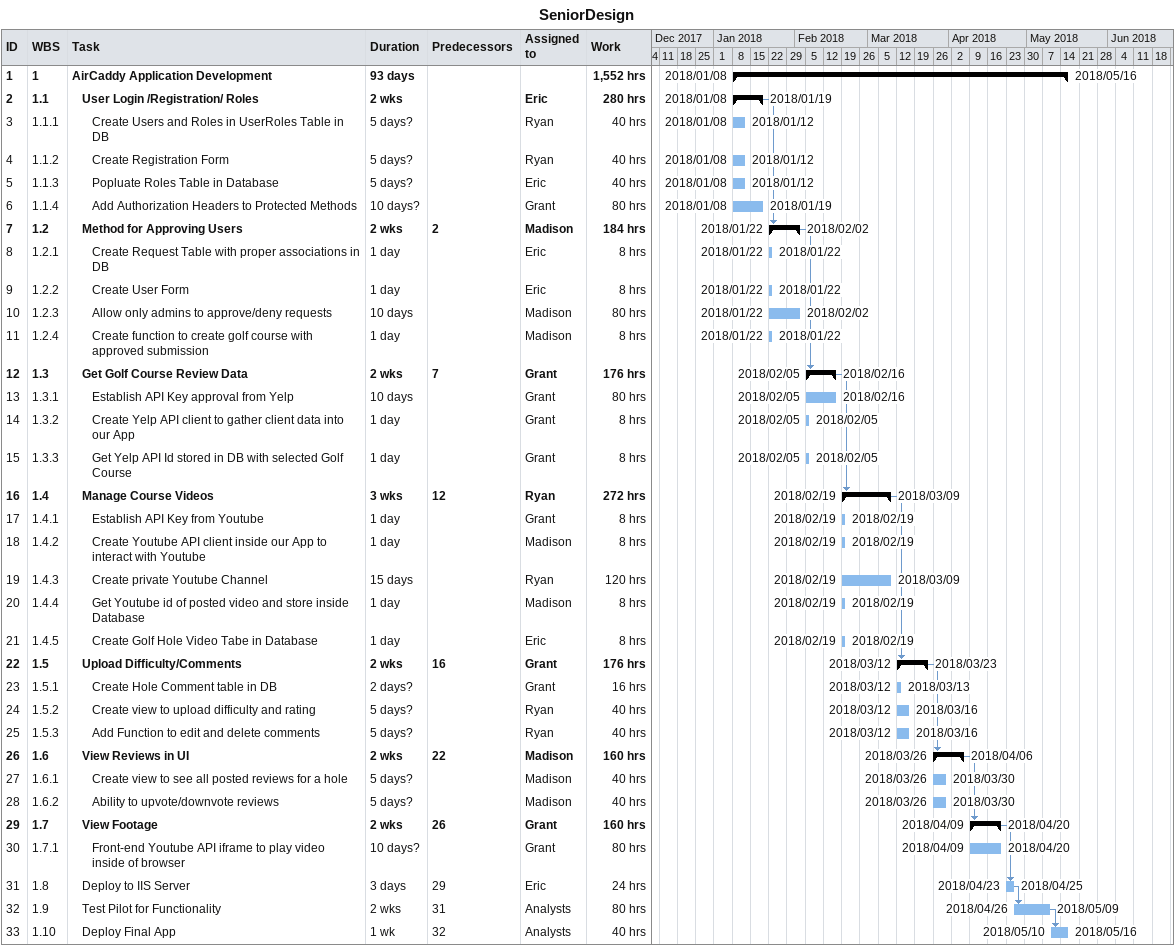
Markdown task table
SeniorDesign

| ID | WBS | Task | Duration | Start | Finish | Predecessors | Resources | Work (h) |
|---|---|---|---|---|---|---|---|---|
| 1 | 1 | **AirCaddy Application Development** | 93d | 2018-01-08 | 2018-05-16 |  |  | 1552 |
| 2 | 1.1 | **User Login /Registration/ Roles** | 2w | 2018-01-08 | 2018-01-19 |  | Eric | 280 |
| 3 | 1.1.1 | Create Users and Roles in UserRoles Table in DB | 5d? | 2018-01-08 | 2018-01-12 |  | Ryan | 40 |
| 4 | 1.1.2 | Create Registration Form | 5d? | 2018-01-08 | 2018-01-12 |  | Ryan | 40 |
| 5 | 1.1.3 | Popluate Roles Table in Database | 5d? | 2018-01-08 | 2018-01-12 |  | Eric | 40 |
| 6 | 1.1.4 | Add Authorization Headers to Protected Methods | 10d? | 2018-01-08 | 2018-01-19 |  | Grant | 80 |
| 7 | 1.2 | **Method for Approving Users** | 2w | 2018-01-22 | 2018-02-02 | 2 | Madison | 184 |
| 8 | 1.2.1 | Create Request Table with proper associations in DB | 1d | 2018-01-22 | 2018-01-22 |  | Eric | 8 |
| 9 | 1.2.2 | Create User Form | 1d | 2018-01-22 | 2018-01-22 |  | Eric | 8 |
| 10 | 1.2.3 | Allow only admins to approve/deny requests | 10d | 2018-01-22 | 2018-02-02 |  | Madison | 80 |
| 11 | 1.2.4 | Create function to create golf course with approved submission | 1d | 2018-01-22 | 2018-01-22 |  | Madison | 8 |
| 12 | 1.3 | **Get Golf Course Review Data** | 2w | 2018-02-05 | 2018-02-16 | 7 | Grant | 176 |
| 13 | 1.3.1 | Establish API Key approval from Yelp | 10d | 2018-02-05 | 2018-02-16 |  | Grant | 80 |
| 14 | 1.3.2 | Create Yelp API client to gather client data into our App | 1d | 2018-02-05 | 2018-02-05 |  | Grant | 8 |
| 15 | 1.3.3 | Get Yelp API Id stored in DB with selected Golf Course | 1d | 2018-02-05 | 2018-02-05 |  | Grant | 8 |
| 16 | 1.4 | **Manage Course Videos** | 3w | 2018-02-19 | 2018-03-09 | 12 | Ryan | 272 |
| 17 | 1.4.1 | Establish API Key from Youtube | 1d | 2018-02-19 | 2018-02-19 |  | Grant | 8 |
| 18 | 1.4.2 | Create Youtube API client inside our App to interact with Youtube | 1d | 2018-02-19 | 2018-02-19 |  | Madison | 8 |
| 19 | 1.4.3 | Create private Youtube Channel | 15d | 2018-02-19 | 2018-03-09 |  | Ryan | 120 |
| 20 | 1.4.4 | Get Youtube id of posted video and store inside Database | 1d | 2018-02-19 | 2018-02-19 |  | Madison | 8 |
| 21 | 1.4.5 | Create Golf Hole Video Tabe in Database | 1d | 2018-02-19 | 2018-02-19 |  | Eric | 8 |
| 22 | 1.5 | **Upload Difficulty/Comments** | 2w | 2018-03-12 | 2018-03-23 | 16 | Grant | 176 |
| 23 | 1.5.1 | Create Hole Comment table in DB | 2d? | 2018-03-12 | 2018-03-13 |  | Grant | 16 |
| 24 | 1.5.2 | Create view to upload difficulty and rating | 5d? | 2018-03-12 | 2018-03-16 |  | Ryan | 40 |
| 25 | 1.5.3 | Add Function to edit and delete comments | 5d? | 2018-03-12 | 2018-03-16 |  | Ryan | 40 |
| 26 | 1.6 | **View Reviews in UI** | 2w | 2018-03-26 | 2018-04-06 | 22 | Madison | 160 |
| 27 | 1.6.1 | Create view to see all posted reviews for a hole | 5d? | 2018-03-26 | 2018-03-30 |  | Madison | 40 |
| 28 | 1.6.2 | Ability to upvote/downvote reviews | 5d? | 2018-03-26 | 2018-03-30 |  | Madison | 40 |
| 29 | 1.7 | **View Footage** | 2w | 2018-04-09 | 2018-04-20 | 26 | Grant | 160 |
| 30 | 1.7.1 | Front-end Youtube API iframe to play video inside of browser | 10d? | 2018-04-09 | 2018-04-20 |  | Grant | 80 |
| 31 | 1.8 | Deploy to IIS Server | 3d | 2018-04-23 | 2018-04-25 | 29 | Eric | 24 |
| 32 | 1.9 | Test Pilot for Functionality | 2w | 2018-04-26 | 2018-05-09 | 31 | Analysts | 80 |
| 33 | 1.10 | Deploy Final App | 1w | 2018-05-10 | 2018-05-16 | 32 | Analysts | 40 |
